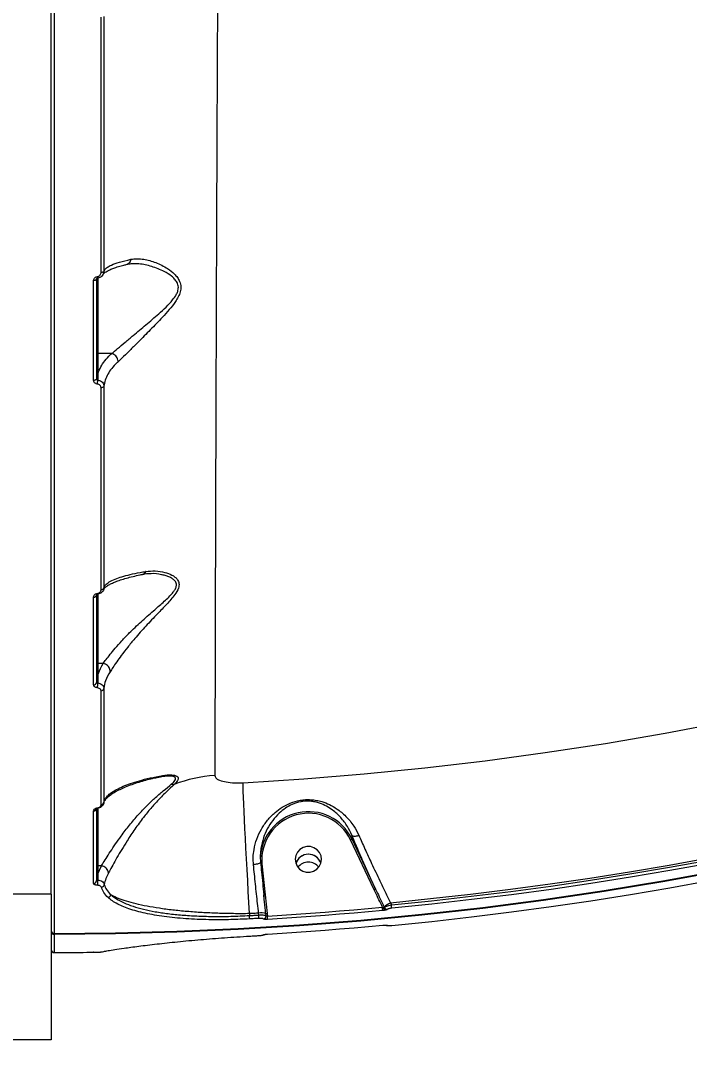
# Model space of a CAD drawing. Header units: millimetres. Extents: x -8607 to 7621, y -5747 to 4382.
# Drawn here: x 3733.8 to 3963.2, y -324 to 31.4 of the extents above; entities that cross this region are included whole.
import ezdxf

# ---------------------------------------------------------------- set-up
doc = ezdxf.new("R2010")
doc.units = ezdxf.units.MM
doc.layers.add('DIKOM_ОБЪЕКТ', color=7, linetype='Continuous')
doc.layers.add('DIKOM_РАЗМЕР_ОБЪЕКТА', color=7, linetype='Continuous')
doc.styles.add('style1', font='arial.ttf', dxfattribs={"width": 0.8})
doc.dimstyles.new('1-50', dxfattribs={"dimtxt": 300, "dimasz": 200, "dimexe": 100, "dimexo": 0, "dimgap": 100, "dimtad": 1, "dimtxsty": 'style1', "dimcen": 200, "dimclrd": 7, "dimclre": 7, "dimclrt": 7, "dimadec": 1, "dimazin": 2, "dimtfac": 1, "dimtmove": 0, "dimatfit": 2, "dimfxl": 0, "dimlwd": 25, "dimlwe": 18, "dimarcsym": 0})

# ---------------------------------------------------------------- blocks, each defined once
blk = doc.blocks.new('*D11')
at = {"layer": 'Defpoints', "color": 0, "transparency": 16777216}
for p in [(7619.37, -165.15), (-6826.53, -739.39), (7619.37, -5647.14)]:
    blk.add_point(p, dxfattribs=at)
at = {"layer": 'DIKOM_РАЗМЕР_ОБЪЕКТА', "color": 7, "lineweight": 18, "transparency": 16777216}
for p, q in [((7619.37, -165.15), (7619.37, -5747.14)), ((-6826.53, -739.39), (-6826.53, -5747.14))]:
    blk.add_line(p, q, dxfattribs=at)
at = {"layer": 'DIKOM_РАЗМЕР_ОБЪЕКТА', "color": 7, "lineweight": 25, "transparency": 16777216}
blk.add_line((-6626.53, -5647.14), (7419.37, -5647.14), dxfattribs=at)
at = {"layer": 'DIKOM_РАЗМЕР_ОБЪЕКТА', "color": 7, "transparency": 16777216}
for points in [[(-6626.53, -5613.8), (-6626.53, -5680.47), (-6826.53, -5647.14)], [(7419.37, -5613.8), (7419.37, -5680.47), (7619.37, -5647.14)]]:
    blk.add_solid(points, dxfattribs=at)
at = {"layer": 'DIKOM_РАЗМЕР_ОБЪЕКТА', "color": 7, "transparency": 16777216, "insert": (396.42, -5393.96), "char_height": 300, "attachment_point": 5, "style": 'style1'}
blk.add_mtext('14400', dxfattribs=at)
blk = doc.blocks.new('*D13')
at = {"layer": 'Defpoints', "color": 0, "transparency": 16777216}
for p in [(-5326.53, -191.39), (6073.47, -191.39), (6073.47, -4959.53)]:
    blk.add_point(p, dxfattribs=at)
at = {"layer": 'DIKOM_РАЗМЕР_ОБЪЕКТА', "color": 7, "lineweight": 18, "transparency": 16777216}
for p, q in [((-5326.53, -191.39), (-5326.53, -5059.53)), ((6073.47, -191.39), (6073.47, -5059.53))]:
    blk.add_line(p, q, dxfattribs=at)
at = {"layer": 'DIKOM_РАЗМЕР_ОБЪЕКТА', "color": 7, "lineweight": 25, "transparency": 16777216}
blk.add_line((-5126.53, -4959.53), (5873.47, -4959.53), dxfattribs=at)
at = {"layer": 'DIKOM_РАЗМЕР_ОБЪЕКТА', "color": 7, "transparency": 16777216}
for points in [[(-5126.53, -4926.2), (-5126.53, -4992.86), (-5326.53, -4959.53)], [(5873.47, -4926.2), (5873.47, -4992.86), (6073.47, -4959.53)]]:
    blk.add_solid(points, dxfattribs=at)
at = {"layer": 'DIKOM_РАЗМЕР_ОБЪЕКТА', "color": 7, "transparency": 16777216, "insert": (373.47, -4706.36), "char_height": 300, "attachment_point": 5, "style": 'style1'}
blk.add_mtext('11400', dxfattribs=at)

msp = doc.modelspace()

# ---------------------------------------------------------------- linework, layer by layer
at = {"layer": 'DIKOM_ОБЪЕКТ', "color": 7, "linetype": 'Continuous', "lineweight": 15}
for p, q in [((3744.301, -268.391), (3744.301, 1331.609)), ((3744.301, -268.391), (3744.301, 531.609)), ((3744.301, -268.391), (3744.301, 531.609)), ((3760.301, -56.877), (3760.301, -82.803)), ((3765.013, -82.803), (3760.301, -82.803)), ((3760.301, -82.803), (3760.301, -89.643)), ((3778.58, -158.379), (3778.368, -158.395)), ((3760.301, -165.409), (3760.301, -189.198)), ((3762.083, -189.198), (3760.301, -189.198)), ((3760.301, -189.198), (3760.301, -193.062)), ((3762.083, -189.198), (3762.088, -189.198)), ((3784.451, -227.819), (3784.096, -227.846)), ((3760.301, -238.811), (3760.301, -258.625)), ((3847.412, -248.12), (3847.412, -249.4)), ((3855.084, -266.919), (3846.958, -249.695)), ((3847.412, -249.4), (3855.538, -266.625)), ((3761.468, -258.625), (3760.301, -258.625)), ((3760.301, -261.399), (3761.468, -258.625)), ((3760.301, -258.625), (3760.301, -261.399)), ((3761.468, -258.625), (3761.472, -258.626)), ((3816.57, -257.995), (3817.718, -268.618)), ((3744.301, -268.391), (3723.301, -268.391)), ((3744.301, -268.391), (3744.301, -318.391)), ((3817.349, -269.778), (3817.26, -268.935)), ((3817.718, -268.618), (3818.366, -274.995)), ((3858.474, -272.781), (3858.571, -272.987)), ((3860.71, -271.397), (3861.004, -272.022)), ((3812.301, -275.048), (3812.301, -275.699)), ((3815.494, -275.517), (3815.424, -274.87)), ((3817.958, -275.737), (3817.875, -274.974)), ((3818.366, -274.995), (3818.46, -275.867)), ((3858.69, -278.995), (3858.768, -278.982)), ((3858.768, -278.982), (3858.877, -278.982)), ((3745.301, -281.87), (3745.301, -281.854)), ((3745.301, -281.87), (3745.301, -281.854)), ((3745.301, -282.202), (3745.301, -281.87)), ((3812.356, -282.766), (3815.552, -282.584)), ((3812.356, -282.766), (3812.357, -282.757)), ((3815.552, -282.584), (3815.553, -282.575)), ((3818.52, -282.067), (3818.521, -282.058)), ((3758.813, -288.217), (3758.813, -288.277)), ((3758.924, -288.269), (3758.813, -288.277)), ((3758.929, -288.297), (3758.828, -288.305)), ((3744.301, -318.391), (3723.301, -318.391))]:
    msp.add_line(p, q, dxfattribs=at)
at = {"layer": 'DIKOM_ОБЪЕКТ', "color": 7, "linetype": 'Continuous', "lineweight": 15, "flags": 128}
for points in [[(3762.354, -54.605), (3762.327, -54.688), (3762.265, -54.767), (3762.171, -54.84), (3762.048, -54.903), (3761.9, -54.955), (3761.733, -54.994), (3761.553, -55.018), (3761.365, -55.027)], [(3759.801, -57.333), (3759.782, -57.42), (3759.725, -57.504), (3759.634, -57.582), (3759.511, -57.65), (3759.361, -57.707), (3759.189, -57.748), (3759.003, -57.775), (3758.809, -57.784)], [(3760.23, -56.921), (3760.223, -56.937), (3760.222, -56.937)], [(3759.801, -91.526), (3759.782, -91.629), (3759.725, -91.728), (3759.634, -91.82), (3759.511, -91.901), (3759.361, -91.967), (3759.19, -92.016), (3759.004, -92.047), (3758.81, -92.058)], [(3762.35, -94.05), (3762.323, -94.151), (3762.261, -94.247), (3762.167, -94.335), (3762.044, -94.412), (3761.897, -94.475), (3761.73, -94.522), (3761.549, -94.552), (3761.362, -94.562)], [(3810.07, -230.107), (3830.882, -228.768), (3851.665, -227.063), (3872.415, -224.993), (3893.124, -222.559), (3913.785, -219.761), (3934.392, -216.6), (3954.939, -213.077), (3975.418, -209.194), (3995.824, -204.952), (4016.15, -200.351), (4036.389, -195.394), (4056.535, -190.082), (4076.582, -184.416), (4096.523, -178.399), (4116.351, -172.033), (4136.061, -165.319), (4155.646, -158.259), (4175.1, -150.857), (4194.417, -143.113), (4213.59, -135.031)], [(3760.232, -165.396), (3760.221, -165.411), (3760.216, -165.413)], [(3745.301, -281.854), (3766.354, -281.657), (3787.4, -281.098), (3808.433, -280.18), (3829.447, -278.9), (3850.434, -277.262), (3871.39, -275.263), (3892.307, -272.906), (3913.179, -270.191), (3934.001, -267.118), (3954.764, -263.69), (3975.465, -259.906), (3996.095, -255.767), (4016.648, -251.276), (4037.12, -246.434), (4057.503, -241.241), (4077.79, -235.7), (4097.977, -229.812), (4118.057, -223.579), (4138.024, -217.003), (4157.872, -210.086), (4177.594, -202.83), (4197.185, -195.236), (4216.639, -187.309)], [(4216.639, -187.656), (4197.185, -195.584), (4177.594, -203.177), (4157.872, -210.433), (4138.024, -217.351), (4118.057, -223.927), (4097.977, -230.16), (4077.79, -236.048), (4057.503, -241.589), (4037.12, -246.781), (4016.648, -251.624), (3996.095, -256.115), (3975.465, -260.253), (3954.764, -264.037), (3934.001, -267.466), (3913.179, -270.538), (3892.307, -273.254), (3871.39, -275.611), (3850.434, -277.609), (3829.447, -279.248), (3808.433, -280.527), (3787.4, -281.446), (3766.354, -282.004), (3745.301, -282.202)], [(3812.301, -275.048), (3812.086, -271.265), (3811.873, -267.453), (3811.664, -263.647), (3811.461, -259.881), (3811.266, -256.191), (3811.08, -252.61), (3810.905, -249.17), (3810.743, -245.902), (3810.595, -242.838), (3810.462, -240.003), (3810.347, -237.425), (3810.249, -235.127), (3810.17, -233.13), (3810.11, -231.451), (3810.07, -230.107)], [(3760.234, -238.82), (3760.221, -238.833), (3760.208, -238.839), (3760.193, -238.838), (3760.178, -238.83), (3760.163, -238.814), (3760.147, -238.792), (3760.13, -238.763), (3760.114, -238.727)], [(3828.153, -257.607), (3828.668, -258.762), (3829.492, -259.727), (3830.559, -260.425), (3831.782, -260.799), (3833.063, -260.818), (3834.297, -260.481), (3835.385, -259.815), (3836.238, -258.874), (3836.788, -257.735), (3836.989, -256.489), (3836.826, -255.238), (3836.312, -254.083), (3835.488, -253.117), (3834.421, -252.419), (3833.197, -252.046), (3831.917, -252.026), (3830.682, -252.364), (3829.594, -253.03), (3828.741, -253.97), (3828.192, -255.11), (3827.99, -256.355), (3828.153, -257.607)], [(3969.837, -256.015), (3956.28, -258.473), (3942.696, -260.779), (3929.086, -262.933), (3915.452, -264.933), (3901.795, -266.779), (3888.118, -268.473), (3874.422, -270.012), (3860.71, -271.397)], [(3861.004, -272.022), (3874.689, -270.637), (3888.356, -269.099), (3902.005, -267.408), (3915.633, -265.564), (3929.239, -263.567), (3942.822, -261.418), (3956.378, -259.116), (3969.907, -256.663)], [(3970.094, -257.796), (3956.553, -260.251), (3942.986, -262.555), (3929.392, -264.706), (3915.775, -266.704), (3902.135, -268.55), (3888.475, -270.242), (3874.797, -271.782), (3861.101, -273.168)], [(3861.101, -279.077), (3874.797, -277.691), (3888.475, -276.152), (3902.135, -274.459), (3915.775, -272.613), (3929.392, -270.615), (3942.986, -268.464), (3956.553, -266.161), (3970.094, -263.706)], [(3818.46, -275.867), (3823.398, -275.558), (3828.335, -275.23), (3833.27, -274.881), (3838.204, -274.512), (3843.137, -274.124), (3848.067, -273.715), (3852.996, -273.287), (3857.924, -272.839)], [(3815.424, -274.87), (3815.034, -274.893), (3814.643, -274.915), (3814.253, -274.938), (3813.863, -274.96), (3813.472, -274.982), (3813.082, -275.004), (3812.691, -275.026), (3812.301, -275.048)], [(3812.301, -275.699), (3812.7, -275.676), (3813.099, -275.654), (3813.498, -275.631), (3813.897, -275.609), (3814.297, -275.586), (3814.696, -275.563), (3815.095, -275.54), (3815.494, -275.517)], [(3815.553, -276.666), (3815.154, -276.689), (3814.754, -276.712), (3814.355, -276.735), (3813.955, -276.758), (3813.555, -276.78), (3813.156, -276.803), (3812.756, -276.825), (3812.357, -276.847)], [(3858.017, -273.986), (3853.086, -274.435), (3848.153, -274.863), (3843.218, -275.272), (3838.282, -275.661), (3833.344, -276.03), (3828.404, -276.379), (3823.464, -276.708), (3818.521, -277.017)], [(3818.521, -282.058), (3823.463, -281.748), (3828.404, -281.419), (3833.344, -281.07), (3838.282, -280.701), (3843.218, -280.312), (3848.153, -279.904), (3853.086, -279.475), (3858.018, -279.027)], [(3744.301, -281.217), (3744.32, -281.183), (3744.345, -281.165)], [(3744.301, -281.217), (3744.32, -281.183), (3744.345, -281.165)], [(3812.357, -282.757), (3812.756, -282.734), (3813.156, -282.712), (3813.555, -282.69), (3813.955, -282.667), (3814.354, -282.644), (3814.754, -282.621), (3815.153, -282.598), (3815.553, -282.575)]]:
    msp.add_lwpolyline(points, dxfattribs=at)
at = {"layer": 'DIKOM_ОБЪЕКТ', "color": 7, "linetype": 'Continuous', "lineweight": 15}
for centre, radius, start, end in [((3762.352, -56.162), 2.266, 185.8948, 200.01943), ((3760.27, -82.333), 0.471, 184.21902, 273.67464), ((3760.27, -89.173), 0.471, 184.22016, 273.67454), ((3751.977, -91.781), 8.249, 349.3179, 359.05557), ((3761.466, -162.981), 0.906, 263.04917, 345.40556), ((3758.928, -165.531), 0.89, 262.46836, 348.83222), ((3760.64, -165.086), 0.536, 184.47597, 217.70798), ((3760.27, -188.727), 0.471, 184.21902, 273.67464), ((3760.27, -192.592), 0.471, 184.22016, 273.67454), ((3758.9, -195.632), 0.908, 264.3882, 352.23845), ((3755.168, -196.253), 5.066, 345.47099, 4.19271), ((3761.434, -197.608), 0.922, 265.04411, 349.5473), ((3786.156, -228.679), 2.076, 250.59015, 278.32189), ((3802.258, -269.629), 41.983, 92.53193, 112.10822), ((3761.394, -236.686), 0.95, 267.49387, 353.47997), ((3758.856, -238.916), 0.946, 267.32101, 356.33493), ((3832.519, -256.575), 16.531, 25.72237, 179.16977), ((3832.523, -256.625), 16.012, 25.64683, 184.90571), ((3846.615, -248.67), 1.081, 288.49656, 317.45377), ((3832.49, -259.183), 4.516, 19.46109, 162.321), ((3832.49, -259.188), 4.518, 18.34384, 161.65616), ((3760.27, -258.155), 0.471, 184.21902, 273.67464), ((3816.37, -257.27), 0.752, 246.6626, 285.38719), ((3832.49, -261.9), 4.537, 37.94275, 142.05725), ((3760.27, -260.929), 0.471, 184.22016, 273.67454), ((3758.829, -263.711), 0.972, 269.04491, 358.32037), ((3756.724, -264.183), 3.571, 341.40238, 10.74488), ((3761.474, -264.934), 1.003, 271.04393, 355.86144), ((3763.637, -268.466), 1.068, 277.04471, 357.22612), ((3817.519, -267.894), 0.752, 246.66089, 285.38856), ((3854.742, -265.894), 1.081, 288.49667, 317.45393), ((3830.775, -275.639), 27.293, 3.47274, 5.88948), ((3857.902, -272.236), 0.791, 295.49232, 316.34729), ((3859.457, -272.876), 1.217, 183.45128, 235.48408), ((3863.25, -277.998), 7.072, 111.05229, 132.47842), ((3859.505, -272.55), 1.031, 205.05091, 273.08772), ((3834.346, -274.844), 26.807, 3.58409, 6.0419), ((3766.336, -278.523), 46.051, 2.08579, 3.51689), ((3816.438, -279.918), 5.148, 73.7826, 101.35103), ((3771.601, -278.342), 43.984, 2.18388, 3.68224), ((3816.941, -275.828), 1.021, 275.44183, 5.10624), ((3818.163, -273.986), 1.03, 253.7826, 281.35103), ((3776.704, -278.671), 41.85, 2.2643, 3.84074), ((3859.447, -278.086), 0.976, 251.07693, 276.72317), ((3745.301, -280.87), 1, 180, 270.04667), ((3745.293, -280.863), 0.992, 180.41625, 270.50597), ((3745.301, -280.87), 1, 180, 270.04667), ((3745.293, -280.862), 0.992, 180.45337, 270.49271), ((3745.293, -281.21), 0.992, 180.39375, 270.47993), ((3745.293, -281.209), 0.993, 180.4289, 270.46903), ((3817.004, -281.357), 0.963, 271.98708, 296.35166), ((3745.301, -287.39), 1, 182.32941, 271.19505), ((3745.301, -287.391), 1, 182.30628, 270.82537)]:
    msp.add_arc(centre, radius, start, end, dxfattribs=at)
for points, knots in [([(3745.3, 400.727), (3745.3, 397.184), (3745.3, 389.134), (3745.3, 376.105), (3745.3, 361.342), (3745.3, 345.784), (3745.3, 329.098), (3745.3, 312.243), (3745.3, 295.955), (3745.3, 280.703), (3745.3, 265.275), (3745.301, 248.974), (3745.301, 231.7), (3745.301, 213.726), (3745.301, 195.496), (3745.301, 177.146), (3745.301, 159.731), (3745.301, 142.864), (3745.301, 126.097), (3745.301, 108.831), (3745.301, 90.997), (3745.301, 72.71), (3745.301, 54.443), (3745.301, 36.333), (3745.301, 19.397), (3745.301, 3.223), (3745.301, -12.554), (3745.301, -28.487), (3745.301, -44.552), (3745.301, -60.358), (3745.301, -77.216), (3745.301, -94.967), (3745.301, -110.975), (3745.301, -124.155), (3745.301, -135.754), (3745.301, -148.032), (3745.301, -161.141), (3745.301, -174.014), (3745.301, -186.605), (3745.301, -198.604), (3745.301, -209.321), (3745.301, -218.836), (3745.301, -228.062), (3745.301, -237.419), (3745.301, -246.681), (3745.301, -255.088), (3745.301, -262.616), (3745.301, -269.176), (3745.301, -274.748), (3745.301, -278.923), (3745.301, -281.006), (3745.301, -281.854)], [0, 0, 0, 0, 0.0156514, 0.0355583, 0.0554997, 0.076825, 0.0981929, 0.1209379, 0.1413137, 0.1591953, 0.1771019, 0.1973257, 0.2175857, 0.238224, 0.2602584, 0.2808448, 0.3014695, 0.3199971, 0.3385524, 0.3587762, 0.3790362, 0.3996746, 0.4217089, 0.4422953, 0.46292, 0.4814476, 0.5000029, 0.5199118, 0.5398551, 0.5599126, 0.5800054, 0.6053449, 0.6307558, 0.6460962, 0.6614524, 0.6813612, 0.7013045, 0.7226339, 0.7440057, 0.7655443, 0.7871266, 0.8050021, 0.8229026, 0.8459797, 0.8690567, 0.8921876, 0.9154829, 0.9388335, 0.9615657, 0.9843493, 1, 1, 1, 1]), ([(3803.591, 330.029), (3803.523, 324.55), (3803.386, 313.579), (3803.193, 296.518), (3803.006, 279.031), (3802.828, 261.084), (3802.657, 242.749), (3802.494, 224.042), (3802.339, 205.036), (3802.2, 186.926), (3802.076, 169.817), (3801.966, 153.753), (3801.86, 137.613), (3801.759, 121.406), (3801.662, 105.174), (3801.569, 88.934), (3801.481, 72.732), (3801.403, 57.726), (3801.334, 43.934), (3801.274, 31.37), (3801.216, 18.939), (3801.16, 6.641), (3801.107, -5.53), (3801.056, -17.52), (3801.007, -29.296), (3800.961, -40.865), (3800.917, -52.254), (3800.875, -63.46), (3800.835, -74.454), (3800.796, -85.207), (3800.76, -95.695), (3800.726, -105.921), (3800.693, -115.888), (3800.663, -125.552), (3800.634, -134.888), (3800.607, -143.903), (3800.582, -152.618), (3800.555, -161.904), (3800.529, -171.612), (3800.503, -181.574), (3800.48, -190.932), (3800.459, -199.65), (3800.441, -207.713), (3800.426, -215.089), (3800.413, -221.836), (3800.406, -225.735), (3800.403, -227.687)], [0, 0, 0, 0, 0.0279517, 0.0559711, 0.0841497, 0.112398, 0.140846, 0.1693659, 0.1980505, 0.2268089, 0.2504876, 0.2742079, 0.2980249, 0.3218842, 0.3458643, 0.3698877, 0.3940102, 0.4181768, 0.4373171, 0.4564794, 0.475545, 0.4946105, 0.5137639, 0.5329172, 0.5518732, 0.5708292, 0.5898716, 0.608914, 0.6280087, 0.6471254, 0.6661455, 0.6851656, 0.7042731, 0.7233807, 0.7422913, 0.7612018, 0.7801984, 0.799195, 0.8241795, 0.8492136, 0.8742975, 0.8994316, 0.9244982, 0.9496151, 0.9747822, 1, 1, 1, 1]), ([(3761.365, -55.027), (3761.366, -51.823), (3761.367, -42.457), (3761.368, -26.591), (3761.37, -7.283), (3761.373, 12.43), (3761.375, 25.847), (3761.376, 32.563)], [0, 0, 0, 0, 0.1144547, 0.3345006, 0.5550758, 0.7772655, 1, 1, 1, 1]), ([(3762.367, 32.786), (3762.366, 26.165), (3762.363, 12.908), (3762.361, -6.686), (3762.358, -26.034), (3762.356, -41.989), (3762.355, -51.408), (3762.354, -54.605)], [0, 0, 0, 0, 0.2200464, 0.4406219, 0.6628116, 0.885546, 1, 1, 1, 1]), ([(3762.267, -55.385), (3762.265, -55.389), (3762.247, -55.432), (3762.353, -55.261), (3762.73, -54.955), (3763.401, -54.527), (3764.375, -54.044), (3765.665, -53.522), (3767.282, -52.987), (3768.832, -52.542), (3769.935, -52.29), (3770.304, -52.206)], [0, 0, 0, 0, 0.0114326, 0.1329537, 0.2519974, 0.3758252, 0.5065618, 0.6432939, 0.7843214, 0.9279201, 1, 1, 1, 1]), ([(3762.354, -54.605), (3762.439, -54.412), (3762.64, -53.953), (3763.457, -53.236), (3765.036, -52.367), (3767.556, -51.423), (3770.22, -50.808), (3771.569, -50.496)], [0, 0, 0, 0, 0.1301673, 0.3081385, 0.4882733, 0.7408505, 1, 1, 1, 1]), ([(3765.02, -82.804), (3765.021, -82.804), (3765.647, -82.309), (3767.098, -81.119), (3769.597, -79.013), (3772.834, -76.264), (3776.742, -72.996), (3780.554, -69.721), (3783.677, -66.901), (3785.735, -64.745), (3787.061, -62.924), (3787.755, -61.426), (3787.996, -59.936), (3787.542, -58.453), (3786.642, -57.238), (3785.191, -55.93), (3782.558, -54.324), (3778.744, -52.833), (3775.125, -52.066), (3773.093, -52.022), (3772.459, -52.008)], [0, 0, 0, 0, 0.00003365, 0.06024179, 0.12868214, 0.19721319, 0.29720761, 0.3972812, 0.45492794, 0.51240649, 0.55044469, 0.57285196, 0.60229036, 0.63558246, 0.66548792, 0.69553106, 0.75633236, 0.85566089, 0.95502224, 1, 1, 1, 1]), ([(3771.569, -50.496), (3772.285, -50.404), (3773.718, -50.219), (3776.578, -50.492), (3780.151, -51.447), (3783.759, -53.274), (3786.224, -55.169), (3787.58, -56.704), (3788.424, -58.133), (3788.835, -59.828), (3788.597, -61.666), (3787.895, -63.382), (3786.647, -65.438), (3784.802, -67.793), (3781.864, -71.012), (3778.26, -74.732), (3774.562, -78.423), (3771.515, -81.479), (3769.138, -83.835), (3767.828, -85.053), (3767.21, -85.628)], [0, 0, 0, 0, 0.05193, 0.1038899, 0.195155, 0.2864042, 0.3437019, 0.3731335, 0.4024724, 0.4366826, 0.4671116, 0.4969772, 0.5269692, 0.5808921, 0.6349545, 0.7265891, 0.8181324, 0.8810564, 0.9438912, 1, 1, 1, 1]), ([(3770.223, -52.205), (3770.461, -52.145), (3771.153, -51.97), (3771.946, -51.972), (3772.467, -51.973)], [0, 0, 0, 0, 0.3426554, 1, 1, 1, 1]), ([(3771.569, -50.496), (3771.564, -50.524), (3771.516, -50.806), (3771.34, -51.325), (3770.898, -51.86), (3770.519, -52.149), (3770.301, -52.166), (3770.298, -52.166)], [0, 0, 0, 0, 0.0346608, 0.3476449, 0.6722135, 0.9967783, 1, 1, 1, 1]), ([(3758.809, -57.784), (3758.811, -57.732), (3758.819, -57.524), (3758.93, -57.171), (3759.216, -56.79), (3759.615, -56.504), (3759.937, -56.431), (3760.097, -56.394)], [0, 0, 0, 0, 0.0795875, 0.3194881, 0.5497988, 0.7748586, 1, 1, 1, 1]), ([(3760.097, -56.394), (3760.256, -56.358), (3760.574, -56.286), (3760.969, -56.004), (3761.248, -55.628), (3761.356, -55.282), (3761.364, -55.078), (3761.365, -55.027)], [0, 0, 0, 0, 0.2263604, 0.4527269, 0.6823825, 0.9207758, 1, 1, 1, 1]), ([(3762.354, -54.605), (3762.351, -54.692), (3762.336, -55.04), (3762.152, -55.631), (3761.681, -56.268), (3761.022, -56.741), (3760.494, -56.861), (3760.23, -56.921)], [0, 0, 0, 0, 0.0780828, 0.3139777, 0.5432093, 0.7710826, 1, 1, 1, 1]), ([(3758.81, -92.058), (3758.81, -91.494), (3758.81, -88.67), (3758.81, -81.64), (3758.809, -70.837), (3758.809, -62.137), (3758.809, -57.784)], [0, 0, 0, 0, 0.05076928, 0.25385503, 0.62669906, 1, 1, 1, 1]), ([(3759.801, -57.333), (3759.801, -63.139), (3759.801, -74.763), (3759.801, -85.934), (3759.801, -91.526)], [0, 0, 0, 0, 0.49945, 1, 1, 1, 1]), ([(3759.812, -57.327), (3759.814, -57.279), (3759.816, -57.195), (3759.917, -57.067), (3760.047, -56.985), (3760.152, -56.944), (3760.211, -56.941), (3760.221, -56.94)], [0, 0, 0, 0, 0.36523, 0.6309078, 0.8156985, 0.9670414, 1, 1, 1, 1]), ([(3760.301, -89.643), (3760.592, -88.88), (3761.156, -87.399), (3762.609, -85.267), (3763.967, -83.763), (3764.844, -82.958), (3765.013, -82.803)], [0, 0, 0, 0, 0.3208307, 0.6223551, 0.9272313, 1, 1, 1, 1]), ([(3765.013, -82.803), (3765.015, -82.803), (3765.018, -82.803), (3765.02, -82.804), (3765.02, -82.804)], [0, 0, 0, 0, 0.6744349, 1, 1, 1, 1]), ([(3767.21, -85.628), (3767.211, -85.588), (3767.213, -85.409), (3767.158, -84.973), (3766.915, -84.316), (3766.417, -83.63), (3765.76, -83.077), (3765.267, -82.895), (3765.02, -82.804)], [0, 0, 0, 0, 0.0350348, 0.1552513, 0.3664391, 0.5776263, 0.7888131, 1, 1, 1, 1]), ([(3767.21, -85.628), (3767.05, -85.774), (3766.23, -86.521), (3764.942, -87.927), (3763.623, -89.896), (3762.698, -91.946), (3762.466, -93.346), (3762.35, -94.05)], [0, 0, 0, 0, 0.0563914, 0.288291, 0.5227681, 0.7600043, 1, 1, 1, 1]), ([(3760.083, -93.31), (3760.05, -93.305), (3759.851, -93.276), (3759.5, -93.155), (3759.119, -92.868), (3758.86, -92.488), (3758.826, -92.202), (3758.81, -92.058)], [0, 0, 0, 0, 0.0479293, 0.2856334, 0.523625, 0.7617704, 1, 1, 1, 1]), ([(3759.801, -91.526), (3759.806, -91.571), (3759.817, -91.661), (3759.904, -91.78), (3760.03, -91.87), (3760.147, -91.907), (3760.214, -91.915), (3760.225, -91.917)], [0, 0, 0, 0, 0.2385191, 0.4769727, 0.7149768, 0.9522192, 1, 1, 1, 1]), ([(3760.301, -89.643), (3760.293, -89.808), (3760.255, -90.56), (3760.238, -91.322), (3760.225, -91.917)], [0, 0, 0, 0, 0.2185559, 1, 1, 1, 1]), ([(3760.225, -91.917), (3760.281, -91.926), (3760.614, -91.978), (3761.2, -92.191), (3761.836, -92.682), (3762.268, -93.327), (3762.322, -93.809), (3762.35, -94.05)], [0, 0, 0, 0, 0.0485308, 0.2867338, 0.5246988, 0.7622785, 1, 1, 1, 1]), ([(3761.362, -94.562), (3761.345, -94.419), (3761.312, -94.134), (3761.052, -93.754), (3760.669, -93.466), (3760.317, -93.344), (3760.117, -93.315), (3760.083, -93.31)], [0, 0, 0, 0, 0.2378088, 0.4755153, 0.7135038, 0.9515312, 1, 1, 1, 1]), ([(3761.357, -163.88), (3761.357, -158.574), (3761.358, -147.946), (3761.359, -130.943), (3761.36, -113.226), (3761.361, -100.789), (3761.362, -94.562)], [0, 0, 0, 0, 0.24825027, 0.49718987, 0.74823847, 1, 1, 1, 1]), ([(3762.35, -94.05), (3762.349, -100.177), (3762.348, -112.449), (3762.346, -130.055), (3762.345, -147.113), (3762.344, -157.839), (3762.343, -163.209)], [0, 0, 0, 0, 0.2482505, 0.4971903, 0.7482387, 1, 1, 1, 1]), ([(3762.088, -189.198), (3762.088, -189.198), (3762.235, -188.996), (3762.549, -188.568), (3763.303, -187.556), (3764.463, -186.053), (3766.264, -183.869), (3768.469, -181.392), (3771.431, -178.317), (3775.091, -174.836), (3779.04, -171.363), (3782.131, -168.694), (3784.252, -166.762), (3785.535, -165.449), (3786.465, -164.288), (3786.966, -163.427), (3787.202, -162.699), (3787.243, -162.243), (3787.198, -161.774), (3787.044, -161.3), (3786.585, -160.641), (3785.775, -159.998), (3784.636, -159.435), (3783.377, -159.004), (3781.388, -158.559), (3779.752, -158.292), (3778.588, -158.379), (3778.58, -158.379)], [0, 0, 0, 0, 0.0000127, 0.0232785, 0.0466961, 0.1008824, 0.1566441, 0.2235641, 0.2921737, 0.3920955, 0.4948592, 0.5750697, 0.6163305, 0.6575068, 0.6831598, 0.7095178, 0.7249339, 0.7407781, 0.7468513, 0.7652102, 0.784205, 0.8164001, 0.8495507, 0.8825929, 0.9158443, 0.9994106, 1, 1, 1, 1]), ([(3762.294, -163.633), (3762.296, -163.623), (3762.302, -163.601), (3762.515, -163.309), (3763.002, -162.876), (3763.796, -162.342), (3764.894, -161.757), (3766.304, -161.14), (3768.021, -160.515), (3770.017, -159.902), (3772.283, -159.32), (3774.132, -158.898), (3775.298, -158.685), (3775.552, -158.638)], [0, 0, 0, 0, 0.0802455, 0.1708788, 0.2664398, 0.3625569, 0.4612479, 0.5626322, 0.6660052, 0.7699792, 0.8722064, 0.972207, 1, 1, 1, 1]), ([(3762.343, -163.209), (3762.49, -162.875), (3762.783, -162.206), (3764.099, -161.208), (3765.994, -160.274), (3768.451, -159.411), (3771.315, -158.639), (3774.123, -158.04), (3776.039, -157.714), (3776.671, -157.606)], [0, 0, 0, 0, 0.1619204, 0.3238388, 0.4936328, 0.638592, 0.783915, 0.9287409, 1, 1, 1, 1]), ([(3776.671, -157.606), (3777.777, -157.498), (3779.988, -157.281), (3783.065, -157.777), (3785.333, -158.596), (3786.762, -159.503), (3787.687, -160.434), (3788.229, -161.705), (3787.979, -163.507), (3786.513, -165.94), (3783.943, -168.877), (3780.468, -172.402), (3776.725, -176.337), (3773.264, -180.185), (3770.46, -183.591), (3768.382, -186.294), (3766.69, -188.659), (3765.389, -190.578), (3764.749, -191.558), (3764.451, -192.014)], [0, 0, 0, 0, 0.0760758, 0.1521373, 0.2132071, 0.2445032, 0.2757151, 0.3130139, 0.3506356, 0.4012609, 0.4758022, 0.5507656, 0.6417666, 0.732639, 0.7938295, 0.8549376, 0.9055416, 0.9561024, 1, 1, 1, 1]), ([(3776.671, -157.606), (3776.653, -157.645), (3776.535, -157.916), (3776.228, -158.313), (3775.833, -158.603), (3775.59, -158.61), (3775.548, -158.611)], [0, 0, 0, 0, 0.0723794, 0.5005195, 0.9145789, 1, 1, 1, 1]), ([(3775.587, -158.607), (3775.869, -158.546), (3776.833, -158.337), (3777.837, -158.262), (3778.533, -158.327), (3778.55, -158.328)], [0, 0, 0, 0, 0.2881425, 0.9827187, 1, 1, 1, 1]), ([(3762.343, -163.209), (3762.33, -163.37), (3762.298, -163.773), (3762.029, -164.356), (3761.552, -164.874), (3760.948, -165.248), (3760.473, -165.346), (3760.232, -165.396)], [0, 0, 0, 0, 0.1576435, 0.3931732, 0.5991527, 0.7967291, 1, 1, 1, 1]), ([(3758.811, -166.413), (3758.818, -166.32), (3758.835, -166.087), (3758.997, -165.746), (3759.29, -165.441), (3759.661, -165.218), (3759.957, -165.158), (3760.106, -165.127)], [0, 0, 0, 0, 0.1655324, 0.4120459, 0.620061, 0.8097055, 1, 1, 1, 1]), ([(3758.812, -196.537), (3758.812, -196.12), (3758.812, -194.036), (3758.812, -188.18), (3758.811, -178.702), (3758.811, -170.512), (3758.811, -166.413)], [0, 0, 0, 0, 0.0441427, 0.2207211, 0.6100162, 1, 1, 1, 1]), ([(3760.01, -165.455), (3759.996, -165.461), (3759.929, -165.487), (3759.863, -165.55), (3759.808, -165.627), (3759.803, -165.681), (3759.801, -165.703)], [0, 0, 0, 0, 0.07615199, 0.3625766, 0.73802913, 1, 1, 1, 1]), ([(3759.801, -165.703), (3759.801, -170.932), (3759.801, -181.405), (3759.801, -190.967), (3759.801, -195.755)], [0, 0, 0, 0, 0.4992722, 1, 1, 1, 1]), ([(3759.919, -165.526), (3759.954, -165.503), (3760.01, -165.466), (3760.126, -165.426), (3760.194, -165.418), (3760.217, -165.415)], [0, 0, 0, 0, 0.52203851, 0.84366276, 1, 1, 1, 1]), ([(3760.106, -165.127), (3760.251, -165.098), (3760.54, -165.04), (3760.9, -164.823), (3761.181, -164.526), (3761.334, -164.197), (3761.35, -163.972), (3761.357, -163.88)], [0, 0, 0, 0, 0.1920553, 0.3835881, 0.5902092, 0.8340758, 1, 1, 1, 1]), ([(3760.301, -193.062), (3760.348, -192.903), (3760.741, -191.596), (3761.456, -190.319), (3762.083, -189.198)], [0, 0, 0, 0, 0.1214198, 1, 1, 1, 1]), ([(3764.451, -192.014), (3764.456, -191.976), (3764.486, -191.731), (3764.443, -191.224), (3764.148, -190.519), (3763.605, -189.882), (3762.892, -189.396), (3762.356, -189.264), (3762.088, -189.198)], [0, 0, 0, 0, 0.0319477, 0.2048554, 0.4036422, 0.6024283, 0.8012141, 1, 1, 1, 1]), ([(3760.301, -193.062), (3760.292, -193.243), (3760.25, -194.178), (3760.233, -195.122), (3760.22, -195.883)], [0, 0, 0, 0, 0.1941267, 1, 1, 1, 1]), ([(3764.451, -192.014), (3763.859, -193.038), (3762.769, -194.927), (3762.475, -196.881), (3762.341, -197.775)], [0, 0, 0, 0, 0.5425528, 1, 1, 1, 1]), ([(3760.072, -197.524), (3759.914, -197.497), (3759.576, -197.44), (3759.161, -197.212), (3758.868, -196.899), (3758.83, -196.657), (3758.812, -196.537)], [0, 0, 0, 0, 0.2213871, 0.4744058, 0.7373087, 1, 1, 1, 1]), ([(3759.801, -195.755), (3759.807, -195.771), (3759.818, -195.803), (3759.91, -195.844), (3760.038, -195.87), (3760.153, -195.881), (3760.209, -195.883), (3760.22, -195.883)], [0, 0, 0, 0, 0.2945807, 0.5738867, 0.8144223, 0.9603311, 1, 1, 1, 1]), ([(3761.355, -198.526), (3761.335, -198.404), (3761.297, -198.159), (3760.997, -197.841), (3760.575, -197.61), (3760.231, -197.551), (3760.072, -197.524)], [0, 0, 0, 0, 0.2632567, 0.5266594, 0.7813278, 1, 1, 1, 1]), ([(3760.22, -195.883), (3760.484, -195.935), (3761.049, -196.047), (3761.751, -196.483), (3762.25, -197.085), (3762.311, -197.546), (3762.341, -197.775)], [0, 0, 0, 0, 0.2241212, 0.4807288, 0.7415199, 1, 1, 1, 1]), ([(3761.353, -237.636), (3761.353, -234.756), (3761.353, -228.99), (3761.354, -219.49), (3761.354, -209.416), (3761.354, -202.159), (3761.355, -198.526)], [0, 0, 0, 0, 0.2488739, 0.4981939, 0.748869, 1, 1, 1, 1]), ([(3762.341, -197.775), (3762.34, -201.367), (3762.34, -208.557), (3762.339, -218.584), (3762.339, -228.1), (3762.338, -233.894), (3762.338, -236.794)], [0, 0, 0, 0, 0.2488741, 0.4981941, 0.7488692, 1, 1, 1, 1]), ([(3782.489, -227.631), (3783.575, -227.503), (3785.068, -227.328), (3786.603, -227.553), (3787.449, -227.857), (3787.938, -228.416), (3787.73, -229.385), (3786.923, -230.239), (3786.457, -230.733)], [0, 0, 0, 0, 0.3030708, 0.4164281, 0.5295174, 0.6687585, 0.8085436, 1, 1, 1, 1]), ([(3761.472, -258.626), (3761.472, -258.626), (3761.582, -258.452), (3762.054, -257.702), (3763.037, -256.132), (3764.557, -253.76), (3766.304, -251.152), (3768.467, -248.087), (3771.094, -244.649), (3774.019, -241.181), (3776.915, -238.112), (3779.771, -235.362), (3782.77, -232.82), (3784.569, -231.364), (3785.467, -230.637)], [0, 0, 0, 0, 0.0000129, 0.0265074, 0.1091021, 0.191776, 0.2751715, 0.3586315, 0.4732183, 0.5879368, 0.68627, 0.7846261, 0.8924878, 1, 1, 1, 1]), ([(3762.271, -237.043), (3762.285, -236.961), (3762.316, -236.774), (3762.565, -236.28), (3763.091, -235.603), (3763.936, -234.807), (3765.076, -233.948), (3766.515, -233.063), (3768.262, -232.169), (3770.261, -231.304), (3772.503, -230.476), (3774.853, -229.723), (3777.224, -229.064), (3779.446, -228.519), (3781.011, -228.202), (3781.716, -228.059)], [0, 0, 0, 0, 0.0645256, 0.146253, 0.2333261, 0.3180749, 0.4035697, 0.4927182, 0.5789481, 0.6629494, 0.7443731, 0.8234993, 0.8894555, 0.9501911, 1, 1, 1, 1]), ([(3762.338, -236.794), (3762.44, -236.44), (3762.649, -235.713), (3763.523, -234.622), (3764.834, -233.518), (3766.613, -232.423), (3768.821, -231.369), (3771.425, -230.364), (3774.479, -229.407), (3778.039, -228.477), (3781.006, -227.913), (3782.489, -227.631)], [0, 0, 0, 0, 0.1079569, 0.2212639, 0.3345713, 0.4497836, 0.564986, 0.6720707, 0.7791293, 0.889621, 1, 1, 1, 1]), ([(3786.457, -230.733), (3785.624, -231.52), (3783.955, -233.097), (3781.124, -235.884), (3778.431, -238.888), (3775.703, -242.23), (3772.949, -245.998), (3770.473, -249.728), (3768.44, -253.04), (3766.789, -255.868), (3765.358, -258.423), (3764.425, -260.124), (3763.989, -260.912), (3763.882, -261.106)], [0, 0, 0, 0, 0.10714, 0.2145791, 0.3113467, 0.4080923, 0.5217533, 0.6352953, 0.7192625, 0.8031761, 0.88782, 0.9724046, 1, 1, 1, 1]), ([(3782.489, -227.631), (3782.466, -227.655), (3782.298, -227.824), (3782.044, -228.019), (3781.782, -228.026), (3781.712, -228.028)], [0, 0, 0, 0, 0.1068329, 0.7600593, 1, 1, 1, 1]), ([(3781.757, -228.068), (3782.076, -228.002), (3782.816, -227.851), (3783.756, -227.763), (3784.25, -227.773), (3784.443, -227.777)], [0, 0, 0, 0, 0.3164514, 0.732817, 1, 1, 1, 1]), ([(3785.467, -230.637), (3785.961, -230.203), (3786.805, -229.464), (3787.043, -228.599), (3786.512, -228.12), (3785.596, -227.903), (3784.921, -227.78), (3784.485, -227.816), (3784.451, -227.819)], [0, 0, 0, 0, 0.27220045, 0.46421489, 0.6574263, 0.81933351, 0.98583819, 1, 1, 1, 1]), ([(3800.403, -227.687), (3800.51, -228.021), (3800.727, -228.694), (3802.423, -229.49), (3804.892, -230.007), (3807.589, -230.196), (3809.362, -230.132), (3810.07, -230.107)], [0, 0, 0, 0, 0.2099072, 0.4228947, 0.6382645, 0.8553539, 1, 1, 1, 1]), ([(3760.114, -238.727), (3760.242, -238.705), (3760.499, -238.661), (3760.86, -238.492), (3761.208, -238.194), (3761.342, -237.881), (3761.351, -237.675), (3761.353, -237.636)], [0, 0, 0, 0, 0.1456016, 0.2899617, 0.5320979, 0.9098028, 1, 1, 1, 1]), ([(3762.338, -236.794), (3762.334, -236.868), (3762.313, -237.258), (3762.06, -237.86), (3761.464, -238.402), (3760.859, -238.707), (3760.447, -238.782), (3760.234, -238.82)], [0, 0, 0, 0, 0.0825406, 0.4350699, 0.6772403, 0.8329897, 1, 1, 1, 1]), ([(3813.645, -258.266), (3813.596, -257.398), (3813.497, -255.643), (3813.838, -252.654), (3814.713, -249.368), (3816.298, -245.982), (3818.416, -242.914), (3820.825, -240.438), (3823.457, -238.486), (3826.284, -237.005), (3829.081, -236.171), (3831.519, -235.889), (3833.399, -235.897), (3835.275, -236.131), (3837.437, -236.657), (3839.786, -237.586), (3842.6, -239.212), (3845.449, -241.59), (3848.028, -244.654), (3849.252, -247.059), (3849.805, -248.145)], [0, 0, 0, 0, 0.0446305, 0.0901844, 0.1578887, 0.2276906, 0.2976102, 0.3691165, 0.424259, 0.4808154, 0.5408157, 0.5708599, 0.6019605, 0.6340833, 0.6670382, 0.7192629, 0.7727753, 0.8517178, 0.932987, 1, 1, 1, 1]), ([(3847.413, -248.12), (3847.412, -248.119), (3846.973, -247.064), (3845.85, -244.892), (3843.652, -241.968), (3841.197, -239.715), (3838.727, -238.123), (3836.709, -237.22), (3834.799, -236.688), (3832.898, -236.403), (3831.204, -236.441), (3829.101, -236.77), (3826.937, -237.474), (3824.512, -238.862), (3822.255, -240.687), (3820.168, -243.024), (3818.36, -245.872), (3816.988, -249.056), (3816.227, -252.109), (3815.952, -254.934), (3815.995, -256.574), (3816.072, -257.405), (3816.073, -257.406)], [0, 0, 0, 0, 0.00004961, 0.06879034, 0.149647, 0.23257711, 0.28453326, 0.33752801, 0.3680243, 0.39936279, 0.44348383, 0.45588088, 0.5124443, 0.56669088, 0.62277557, 0.69421039, 0.76708837, 0.83686281, 0.9083349, 0.95376296, 0.99997591, 1, 1, 1, 1]), ([(3758.812, -239.861), (3758.814, -239.818), (3758.824, -239.605), (3758.972, -239.279), (3759.341, -238.97), (3759.717, -238.795), (3759.981, -238.75), (3760.114, -238.727)], [0, 0, 0, 0, 0.0950988, 0.471968, 0.7157778, 0.8572267, 1, 1, 1, 1]), ([(3758.813, -264.683), (3758.813, -264.462), (3758.813, -263.355), (3758.813, -260.37), (3758.812, -255.414), (3758.812, -248.389), (3758.812, -242.912), (3758.812, -239.861)], [0, 0, 0, 0, 0.03216595, 0.1608352, 0.41820876, 0.67595696, 1, 1, 1, 1]), ([(3760.234, -238.82), (3760.208, -238.822), (3760.157, -238.826), (3760.076, -238.836), (3759.966, -238.858), (3759.85, -238.901), (3759.805, -238.943), (3759.801, -238.971), (3759.801, -238.976)], [0, 0, 0, 0, 0.046106, 0.0901333, 0.2101107, 0.4598286, 0.8891813, 1, 1, 1, 1]), ([(3759.801, -238.976), (3759.801, -241.331), (3759.801, -246.042), (3759.801, -252.46), (3759.801, -258.44), (3759.801, -261.972), (3759.801, -263.739)], [0, 0, 0, 0, 0.2491442, 0.4986282, 0.7491414, 1, 1, 1, 1]), ([(3847.412, -248.12), (3847.412, -248.119), (3847.412, -248.119), (3847.412, -248.12), (3847.413, -248.12)], [0, 0, 0, 0, 0.5730682, 1, 1, 1, 1]), ([(3855.538, -266.625), (3854.915, -265.26), (3853.664, -262.518), (3851.661, -258.023), (3849.532, -253.152), (3848.122, -249.806), (3847.412, -248.12)], [0, 0, 0, 0, 0.2160685, 0.4341084, 0.7147644, 1, 1, 1, 1]), ([(3847.413, -248.12), (3847.504, -248.208), (3847.688, -248.382), (3848.256, -248.465), (3848.939, -248.402), (3849.483, -248.26), (3849.761, -248.161), (3849.805, -248.145)], [0, 0, 0, 0, 0.2462369, 0.4924738, 0.7387111, 0.9580304, 1, 1, 1, 1]), ([(3849.805, -248.145), (3850.497, -249.706), (3851.893, -252.852), (3854.31, -258.11), (3856.646, -263.061), (3858.84, -267.607), (3860.085, -270.13), (3860.71, -271.397)], [0, 0, 0, 0, 0.2106475, 0.4247497, 0.6762129, 0.837399, 1, 1, 1, 1]), ([(3763.882, -261.106), (3763.881, -261.067), (3763.877, -260.913), (3763.813, -260.51), (3763.556, -259.906), (3763.007, -259.28), (3762.286, -258.808), (3761.743, -258.686), (3761.472, -258.626)], [0, 0, 0, 0, 0.03430365, 0.13649821, 0.3523745, 0.56824992, 0.78412495, 1, 1, 1, 1]), ([(3816.073, -257.406), (3816.057, -257.477), (3816.024, -257.618), (3815.626, -257.842), (3815.018, -258.043), (3814.359, -258.178), (3813.888, -258.241), (3813.69, -258.262), (3813.645, -258.266)], [0, 0, 0, 0, 0.2123422, 0.4246843, 0.6370268, 0.84937, 0.965475, 1, 1, 1, 1]), ([(3815.424, -274.87), (3815.183, -272.678), (3814.692, -268.229), (3814.097, -262.624), (3813.756, -259.337), (3813.645, -258.266)], [0, 0, 0, 0, 0.3958736, 0.80322, 1, 1, 1, 1]), ([(3816.072, -257.406), (3816.187, -258.541), (3816.428, -260.938), (3816.812, -264.682), (3817.085, -267.279), (3817.221, -268.584)], [0, 0, 0, 0, 0.3093528, 0.6532138, 1, 1, 1, 1]), ([(3760.301, -261.399), (3760.293, -261.564), (3760.261, -262.265), (3760.245, -262.974), (3760.232, -263.517)], [0, 0, 0, 0, 0.2343149, 1, 1, 1, 1]), ([(3763.882, -261.106), (3763.556, -261.745), (3762.901, -263.029), (3762.617, -264.346), (3762.475, -265.007)], [0, 0, 0, 0, 0.4978686, 1, 1, 1, 1]), ([(3760.108, -265.321), (3760.068, -265.319), (3759.887, -265.308), (3759.558, -265.255), (3759.171, -265.126), (3758.873, -264.928), (3758.833, -264.767), (3758.813, -264.683)], [0, 0, 0, 0, 0.0490732, 0.2179129, 0.4266715, 0.7022436, 1, 1, 1, 1]), ([(3759.801, -263.739), (3759.807, -263.712), (3759.82, -263.662), (3759.912, -263.596), (3760.027, -263.552), (3760.128, -263.53), (3760.189, -263.521), (3760.218, -263.518), (3760.232, -263.517)], [0, 0, 0, 0, 0.3482418, 0.6491547, 0.8444769, 0.9341967, 0.9695954, 1, 1, 1, 1]), ([(3761.492, -265.937), (3761.454, -265.857), (3761.378, -265.697), (3761.039, -265.505), (3760.605, -265.369), (3760.27, -265.337), (3760.108, -265.321)], [0, 0, 0, 0, 0.29746358, 0.5890265, 0.8028446, 1, 1, 1, 1]), ([(3760.232, -263.517), (3760.497, -263.556), (3761.032, -263.636), (3761.748, -263.96), (3762.308, -264.427), (3762.419, -264.814), (3762.475, -265.007)], [0, 0, 0, 0, 0.2146917, 0.4348049, 0.7188263, 1, 1, 1, 1]), ([(3763.768, -269.526), (3763.22, -268.965), (3762.116, -267.834), (3761.701, -266.572), (3761.492, -265.937)], [0, 0, 0, 0, 0.4964917, 1, 1, 1, 1]), ([(3762.475, -265.007), (3762.676, -265.619), (3763.08, -266.854), (3764.16, -267.961), (3764.704, -268.518)], [0, 0, 0, 0, 0.4964828, 1, 1, 1, 1]), ([(3812.357, -276.847), (3810.184, -276.947), (3805.802, -277.149), (3800.115, -277.169), (3795.323, -277.055), (3791.389, -276.862), (3787.554, -276.569), (3783.9, -276.175), (3780.467, -275.685), (3777.259, -275.098), (3774.261, -274.405), (3771.543, -273.614), (3769.128, -272.735), (3767.024, -271.767), (3765.188, -270.705), (3764.242, -269.92), (3763.768, -269.526)], [0, 0, 0, 0, 0.1013046, 0.2043245, 0.2693234, 0.3347703, 0.4016321, 0.4689837, 0.5341683, 0.5998078, 0.6668825, 0.7344532, 0.7996653, 0.8653309, 0.9324208, 1, 1, 1, 1]), ([(3812.301, -275.048), (3810.465, -275.056), (3806.794, -275.073), (3801.333, -274.943), (3795.982, -274.696), (3790.813, -274.326), (3785.891, -273.838), (3781.291, -273.233), (3777.066, -272.522), (3773.273, -271.712), (3769.98, -270.809), (3767.222, -269.828), (3765.578, -269.048), (3764.844, -268.603), (3764.704, -268.518)], [0, 0, 0, 0, 0.0874426, 0.1748852, 0.2633131, 0.3520184, 0.4404463, 0.5297495, 0.6193385, 0.7086419, 0.7985505, 0.8887507, 0.9786595, 1, 1, 1, 1]), ([(3764.704, -268.518), (3765.327, -269.022), (3766.575, -270.033), (3769.168, -271.364), (3772.25, -272.548), (3775.855, -273.558), (3779.907, -274.399), (3784.356, -275.067), (3789.156, -275.556), (3794.234, -275.874), (3799.814, -276.028), (3805.862, -276.001), (3810.154, -275.799), (3812.301, -275.699)], [0, 0, 0, 0, 0.0883724, 0.177024, 0.2653923, 0.353767, 0.4424254, 0.5308005, 0.6189458, 0.7073715, 0.795519, 0.8977589, 1, 1, 1, 1]), ([(3817.875, -274.974), (3817.84, -274.648), (3817.665, -273.015), (3817.462, -270.884), (3817.273, -269.078), (3817.221, -268.584)], [0, 0, 0, 0, 0.1536563, 0.7683028, 1, 1, 1, 1]), ([(3857.924, -272.839), (3857.832, -272.646), (3856.895, -270.669), (3855.943, -268.698), (3855.084, -266.919)], [0, 0, 0, 0, 0.0974053, 1, 1, 1, 1]), ([(3855.538, -266.625), (3856.394, -268.411), (3857.378, -270.463), (3858.348, -272.515), (3858.474, -272.781)], [0, 0, 0, 0, 0.870208, 1, 1, 1, 1]), ([(3857.924, -272.839), (3858.002, -272.869), (3858.11, -272.91), (3858.214, -272.941), (3858.242, -272.949)], [0, 0, 0, 0, 0.7208514, 1, 1, 1, 1]), ([(3858.242, -272.949), (3858.291, -272.963), (3858.392, -272.99), (3858.504, -273.005), (3858.557, -272.999), (3858.568, -272.989), (3858.571, -272.987)], [0, 0, 0, 0, 0.3282787, 0.678712, 0.9203877, 1, 1, 1, 1]), ([(3858.571, -272.987), (3858.644, -272.915), (3858.792, -272.771), (3859.366, -272.506), (3860.128, -272.239), (3860.713, -272.094), (3861.004, -272.022)], [0, 0, 0, 0, 0.2425111, 0.4917014, 0.7472718, 1, 1, 1, 1]), ([(3859.561, -273.58), (3859.518, -273.617), (3859.434, -273.691), (3859.138, -273.796), (3858.884, -273.853), (3858.768, -273.879)], [0, 0, 0, 0, 0.3509587, 0.7013913, 1, 1, 1, 1]), ([(3861.101, -273.168), (3860.916, -273.189), (3860.546, -273.232), (3860.063, -273.338), (3859.699, -273.459), (3859.606, -273.54), (3859.561, -273.58)], [0, 0, 0, 0, 0.2566213, 0.5136595, 0.7612227, 1, 1, 1, 1]), ([(3815.494, -275.517), (3815.537, -275.514), (3815.86, -275.49), (3816.462, -275.471), (3817.183, -275.505), (3817.734, -275.594), (3817.883, -275.689), (3817.958, -275.737)], [0, 0, 0, 0, 0.0372364, 0.2781056, 0.5188615, 0.7593902, 1, 1, 1, 1]), ([(3817.037, -276.844), (3816.992, -276.812), (3816.902, -276.748), (3816.57, -276.683), (3816.136, -276.65), (3815.773, -276.654), (3815.579, -276.664), (3815.553, -276.666)], [0, 0, 0, 0, 0.2407363, 0.4813566, 0.7220917, 0.9627992, 1, 1, 1, 1]), ([(3818.521, -277.017), (3818.495, -277.019), (3818.301, -277.03), (3817.939, -277.034), (3817.505, -277.004), (3817.173, -276.94), (3817.083, -276.876), (3817.037, -276.844)], [0, 0, 0, 0, 0.0372318, 0.2778758, 0.5185808, 0.7592337, 1, 1, 1, 1]), ([(3817.958, -275.737), (3817.973, -275.753), (3818.005, -275.784), (3818.117, -275.825), (3818.264, -275.854), (3818.386, -275.865), (3818.451, -275.867), (3818.46, -275.867)], [0, 0, 0, 0, 0.2402545, 0.481153, 0.7222791, 0.9628586, 1, 1, 1, 1]), ([(3858.768, -273.879), (3858.7, -273.892), (3858.465, -273.937), (3858.204, -273.966), (3858.017, -273.986)], [0, 0, 0, 0, 0.2879213, 1, 1, 1, 1]), ([(3858.018, -279.027), (3858.092, -279.02), (3858.352, -278.997), (3858.595, -278.988), (3858.768, -278.982)], [0, 0, 0, 0, 0.28792153, 1, 1, 1, 1]), ([(3858.789, -278.994), (3858.792, -278.994), (3858.897, -278.991), (3859.024, -278.996), (3859.143, -279.007), (3859.149, -279.008), (3859.152, -279.008)], [0, 0, 0, 0, 0.0120688, 0.4986508, 0.8145105, 1, 1, 1, 1]), ([(3858.877, -278.982), (3858.956, -278.981), (3859.17, -278.98), (3859.433, -279.002), (3859.518, -279.037), (3859.561, -279.055)], [0, 0, 0, 0, 0.2231724, 0.6112949, 1, 1, 1, 1]), ([(3859.066, -278.982), (3859.109, -279.003), (3859.23, -279.059), (3859.475, -279.11), (3859.854, -279.146), (3860.431, -279.141), (3860.893, -279.102), (3861.1, -279.084)], [0, 0, 0, 0, 0.0679895, 0.1907045, 0.4281504, 0.7438099, 1, 1, 1, 1]), ([(3859.561, -279.055), (3859.603, -279.072), (3859.687, -279.107), (3860.004, -279.129), (3860.428, -279.126), (3860.817, -279.103), (3861.047, -279.082), (3861.101, -279.077)], [0, 0, 0, 0, 0.2249539, 0.4495811, 0.6803277, 0.9238133, 1, 1, 1, 1]), ([(3745.301, -282.202), (3745.301, -282.942), (3745.301, -284.937), (3745.301, -287.077), (3745.301, -288.348), (3745.301, -288.259), (3745.301, -288.229)], [0, 0, 0, 0, 0.1898218, 0.5114108, 0.8332452, 1, 1, 1, 1]), ([(3745.301, -282.202), (3745.301, -282.942), (3745.301, -284.883), (3745.301, -286.993), (3745.301, -288.281), (3745.301, -288.281), (3745.301, -288.281)], [0, 0, 0, 0, 0.189819, 0.4979002, 0.8059813, 1, 1, 1, 1]), ([(3763.768, -287.734), (3764.495, -287.614), (3765.962, -287.373), (3768.751, -286.96), (3771.581, -286.566), (3774.277, -286.209), (3777.274, -285.833), (3780.52, -285.448), (3783.969, -285.063), (3787.611, -284.682), (3791.473, -284.306), (3795.475, -283.946), (3799.565, -283.609), (3803.732, -283.297), (3808.009, -283.008), (3810.904, -282.841), (3812.357, -282.757)], [0, 0, 0, 0, 0.10012, 0.2018927, 0.2670866, 0.3327346, 0.3998168, 0.4673953, 0.5327955, 0.5986549, 0.6659611, 0.7337666, 0.7991438, 0.8649761, 0.9322411, 1, 1, 1, 1]), ([(3815.552, -282.583), (3815.585, -282.581), (3815.838, -282.569), (3816.324, -282.522), (3816.884, -282.421), (3817.203, -282.353), (3817.394, -282.239), (3817.43, -282.218)], [0, 0, 0, 0, 0.0442445, 0.3355397, 0.6449625, 0.9327353, 1, 1, 1, 1]), ([(3815.553, -282.575), (3815.722, -282.563), (3816.06, -282.539), (3816.511, -282.478), (3816.853, -282.406), (3816.996, -282.351), (3817.032, -282.323), (3817.037, -282.319)], [0, 0, 0, 0, 0.2404748, 0.4810174, 0.7218885, 0.9628789, 1, 1, 1, 1]), ([(3817.037, -282.319), (3817.042, -282.315), (3817.078, -282.287), (3817.222, -282.231), (3817.564, -282.158), (3818.014, -282.095), (3818.352, -282.07), (3818.521, -282.058)], [0, 0, 0, 0, 0.0372896, 0.2782363, 0.5190458, 0.7595575, 1, 1, 1, 1]), ([(3817.434, -282.212), (3817.433, -282.213), (3817.429, -282.214), (3817.474, -282.2), (3817.593, -282.173), (3817.822, -282.134), (3818.147, -282.094), (3818.4, -282.077), (3818.52, -282.069)], [0, 0, 0, 0, 0.0353552, 0.1476283, 0.2996671, 0.5049304, 0.7635542, 1, 1, 1, 1]), ([(3761.492, -288.178), (3761.697, -288.127), (3762.11, -288.023), (3763.213, -287.831), (3763.768, -287.734)], [0, 0, 0, 0, 0.4964926, 1, 1, 1, 1]), ([(3745.302, -288.377), (3748.224, -288.381), (3752.728, -288.388), (3757.231, -288.305), (3758.813, -288.276)], [0, 0, 0, 0, 0.6487113, 1, 1, 1, 1]), ([(3758.813, -288.277), (3758.814, -288.276), (3758.82, -288.272), (3758.943, -288.264), (3759.279, -288.252), (3759.673, -288.241), (3759.963, -288.236), (3760.108, -288.233)], [0, 0, 0, 0, 0.0639347, 0.3885906, 0.6455869, 0.8222987, 1, 1, 1, 1]), ([(3758.924, -288.268), (3758.924, -288.268), (3758.917, -288.268), (3758.963, -288.265), (3759.103, -288.258), (3759.416, -288.248), (3759.79, -288.239), (3760.032, -288.235), (3760.115, -288.234)], [0, 0, 0, 0, 0.0060688, 0.1217841, 0.351256, 0.6490182, 0.879669, 1, 1, 1, 1]), ([(3760.108, -288.233), (3760.26, -288.23), (3760.561, -288.225), (3760.979, -288.213), (3761.356, -288.197), (3761.444, -288.185), (3761.492, -288.178)], [0, 0, 0, 0, 0.18490529, 0.36859698, 0.65009056, 1, 1, 1, 1])]:
    msp.add_open_spline(points, degree=3, knots=knots, dxfattribs=at)

# ---------------------------------------------------------------- dimensions: what is measured, and where the dimension line sits
at = {"layer": 'DIKOM_РАЗМЕР_ОБЪЕКТА'}
dim = msp.add_linear_dim(base=(7619.366, -5647.135), p1=(-6826.527, -739.391), p2=(7619.366, -165.147), text='14400', dimstyle='1-50', dxfattribs=at)
dim.commit()
dim.dimension.update_dxf_attribs({"geometry": '*D11', "text_midpoint": (396.419, -5647.135), "dimtype": 160})
dim = msp.add_linear_dim(base=(6073.473, -4959.53), p1=(-5326.527, -191.391), p2=(6073.473, -191.391), dimstyle='1-50', dxfattribs=at)
dim.commit()
dim.dimension.update_dxf_attribs({"geometry": '*D13', "text_midpoint": (373.473, -4959.53), "dimtype": 160})

doc.saveas('drawing.dxf')
